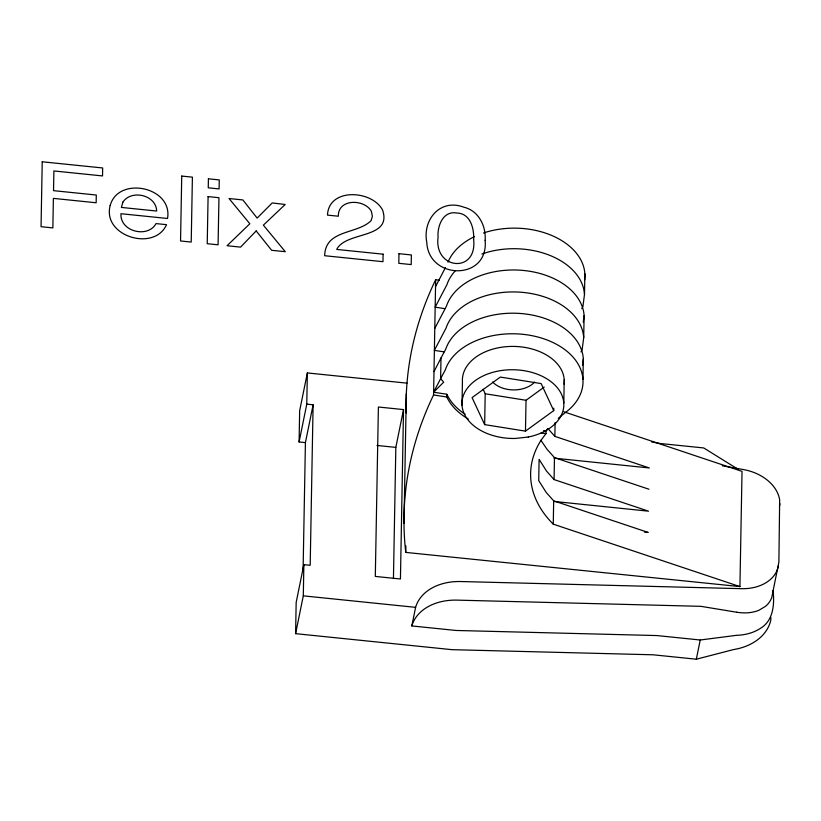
<?xml version="1.0" encoding="UTF-8"?>
<svg xmlns="http://www.w3.org/2000/svg" width="821" height="821" viewBox="0 0 821 821"><rect width="100%" height="100%" fill="white"/><g stroke="black" fill="none" stroke-linecap="round" stroke-linejoin="round"><path stroke-width="1.23" d="M770.878 617.515L770.827 620.081A56.731 41.553 11.5 0 1 733.399 649.606L696.331 659.212L653.064 654.789L452.094 649.678L295.601 633.658L296.165 602.45L303.862 564.643L310.194 565.289L313.109 404.794L306.777 404.148L299.09 441.965L305.422 442.611L313.109 404.794M299.09 441.965L299.655 410.757L307.352 372.939L407.042 383.15M303.072 571.262L305.422 442.611M295.601 633.658L303.298 595.851L303.862 564.643M306.777 404.148L307.352 372.939M393.444 578.589L395.835 447.394L403.522 409.587L378.399 407.011L375.31 576.424L400.443 578.99L403.522 409.587M403.983 523.346L406.333 393.598M563.842 411.773L742.03 471.367L739.926 586.594L405.759 552.4L405.872 545.996M405.759 552.4A606.77 409.31 1 0 1 433.57 394.963L435.664 279.735L439.276 280.289M582.951 379.435L583.331 358.859A69.693 47.013 1 0 0 519.785 313.437A69.693 47.013 1 0 0 445.67 349.356L441 357.966L440.62 378.666L433.611 392.212L446.86 394.265A69.693 47.013 1 0 0 465.148 414.277M468.288 418.997A69.693 47.013 1 0 1 446.819 397.005L446.86 394.265M462.007 405.102L462.428 381.786A50.953 34.369 1 0 1 514.439 346.431A50.953 34.369 1 0 1 564.078 384.29M553.775 408.15L553.723 410.623L525.471 431.138L484.657 424.621L485.211 393.762L483.117 389.257M525.471 431.138L526.035 400.279L544.2 387.081M739.926 586.594L553.262 524.157A129.595 87.426 1 0 1 541.152 440.097L546.006 433.57L546.057 430.83L547.669 428.665M553.262 524.157L553.682 500.841L546.181 492.405L538.72 480.624L539.11 459.36L546.57 471.141L554.072 479.577L648.559 511.185L554.473 501.477M554.072 479.577L554.473 457.625L546.971 449.19L540.895 440.261M553.99 458.139L649.349 467.97L554.863 436.362L555.109 422.651M563.801 403.111L564.222 379.795M580.991 351.891L582.13 349.808L583.71 337.595L584.111 315.644A69.693 47.013 1 0 0 520.565 270.222A69.693 47.013 1 0 0 446.45 306.151L434.781 328.431M581.781 308.686L582.91 306.592L584.501 294.38L584.87 273.804M722.306 465.784L743.682 469.622A41.368 30.305 11.5 0 1 779.663 500.01L778.893 562.067L771.719 597.678A40.999 28.714 27.3 0 1 765.5 606.339L758.881 610.29A42.6 29.843 27.3 0 1 736.724 612.22M772.674 594.271L773.084 590.586C774.583 604.153 773.485 620.563 760.472 628.342C753.339 633.053 744.76 635.074 736.304 635.351L700.241 640L656.974 635.567L456.004 630.466L411.824 625.941L415.6 607.345A51.22 37.52 11.5 0 1 460.345 581.525L741.517 588.678A41.368 30.305 11.5 0 0 778.472 565.761M583.269 322.13L584.111 315.644M582.479 365.345L583.331 358.859M696.331 659.212L700.241 640M779.447 506.249L779.95 503.766M435.541 286.591L445.464 267.543M433.991 371.636L441 357.966M433.611 392.212L443.709 382.145L440.62 378.666L445.29 369.932A69.693 47.013 1 0 1 545.513 339.401A69.693 47.013 1 0 1 564.704 413.066L558.28 418.3M543.584 430.573L546.057 430.83M541.06 433.067L546.006 433.57M376.983 445.464L395.835 447.394M303.298 595.851L415.6 607.345M644.362 532.049L648.18 532.439L553.682 500.841M444.797 308.655L435.161 307.167L446.84 284.887A69.693 47.013 1 0 1 455.296 270.766M444.017 351.87L434.381 350.382L446.06 328.092A69.693 47.013 1 0 1 520.165 292.173A69.693 47.013 1 0 1 583.71 337.595M433.57 394.963L446.819 397.005M485.211 393.762L526.035 400.279M736.724 612.23L700.857 606.329L456.558 600.12A51.22 37.52 11.5 0 0 411.824 625.941M651.648 441.944L660.474 443.525L703.741 447.958L738.233 469.386M554.473 457.625L648.959 489.234M548.192 428.87L554.863 436.362M553.723 410.623L541.152 383.592L500.338 377.075L472.085 397.6L484.657 424.621M448.009 262.156A69.693 47.013 1 0 1 474.343 236.694M483.446 233.01A69.693 47.013 1 0 1 554.144 236.54A69.693 47.013 1 0 1 584.675 279.951M406.159 412.963A606.77 409.31 1 0 1 435.664 279.735M481.917 253.987A69.693 47.013 1 0 1 584.501 294.38M534.584 382.093A24.702 16.666 1 0 1 492.631 381.991M42.23 161.788L41.05 226.699L52.852 227.91L53.386 198.384L96.149 202.766L96.293 195.029L53.529 190.657L53.888 170.953L102.522 175.93L102.666 167.966L42.23 161.788M181.728 176.063L180.548 240.974L191.221 242.072L192.401 177.151L181.728 176.063M208.093 196.599L207.231 243.704L218.088 244.812L218.95 197.717L208.093 196.599M208.421 178.793L208.257 187.804L219.104 188.922L219.269 179.902L208.421 178.793M383.109 254.182L382.966 261.694L324.664 255.721C325.311 229.254 357.063 234.57 371.092 220.675L372.385 216.334L371.359 211.274C364.432 198.836 337.862 198.518 338.344 216.221L327.487 215.112C328.636 187.404 372.231 190 382.637 210.145C392.284 239.352 345.867 231.019 336.723 249.43L383.109 254.182M398.975 253.679L398.801 263.315L411.198 264.578L411.372 254.951L398.975 253.679M473.635 239.496C477.432 274.019 433.714 269.616 438.075 237.228C437.141 226.175 443.012 210.453 456.702 213.019C470.289 213.162 474.261 228.382 473.635 239.496M485.139 240.358C488.834 281.11 428.47 280.002 426.787 242.38C422.333 219.679 440.22 198.189 463.844 207.21C478.612 210.617 486.217 226.155 485.139 240.358M110.168 205.527C101.999 236.335 154.471 252.068 166.519 224.667L156.021 223.589C147.996 238.531 119.733 231.645 120.964 213.717L167.525 218.478C173.098 186.921 118.306 175.54 110.168 205.527M122.945 202.017L121.385 207.426L156.667 211.038C156.195 194.946 131.596 189.261 122.945 202.017M256.193 230.917L240.563 247.121L227.048 245.736L249.841 223.764L229.028 198.528L242.852 199.934L257.137 218.088L272.213 202.941L285.195 204.491L263.367 225.149L285.287 251.698L271.648 250.302L256.193 230.917M528.221 437.039L515.126 438.465A50.953 34.369 1 0 1 465.835 390.488A50.953 34.369 1 0 1 550.47 381.262A50.953 34.369 1 0 1 528.221 437.039"/></g></svg>
